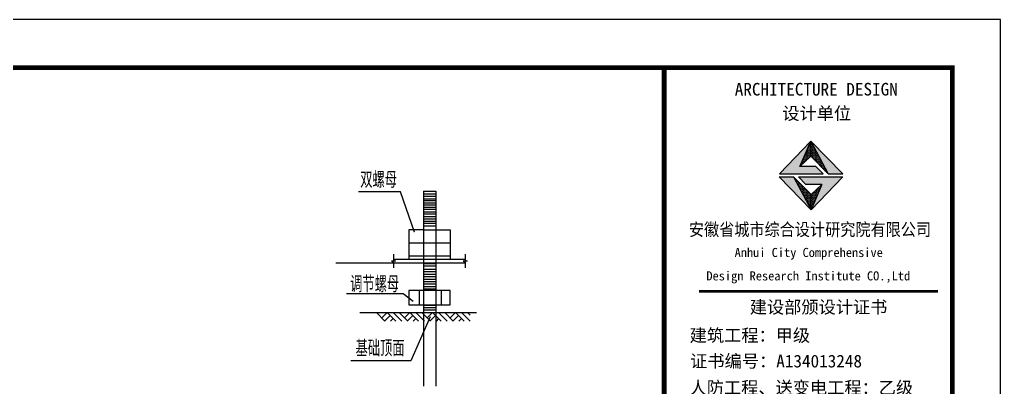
# Model space of a CAD drawing. Extents: x 32461 to 372567, y -698896 to 182569.
# Drawn here: x 155054 to 185723, y -88710 to -77228 of the extents above; entities that cross this region are included whole.
import ezdxf

# ---------------------------------------------------------------- set-up
doc = ezdxf.new("R2010")
doc.units = 0
doc.header["$LTSCALE"] = 1000
doc.header["$MEASUREMENT"] = 0
doc.layers.get('0').update_dxf_attribs({"linetype": 'CONTINUOUS'})
for name, color, linetype in [('PUB_DIM', 3, 'CONTINUOUS'), ('PUB_HATCH', 8, 'CONTINUOUS'), ('PUB_TEXT', 7, 'CONTINUOUS'), ('PUB_TITLE', 4, 'CONTINUOUS'), ('STAIR', 4, 'CONTINUOUS'), ('图框', 4, 'CONTINUOUS')]:
    doc.layers.add(name, color=color, linetype=linetype)
doc.styles.add('_HZDX', font='atssdeng.shx', dxfattribs={"width": 0.8, "bigfont": 'atssdchn.shx'})
doc.styles.add('黑体', font='simhei.ttf', dxfattribs={"width": 0.6, "height": 4.3})

msp = doc.modelspace()

# ---------------------------------------------------------------- hatches: boundary and pattern name
at = {"layer": '图框'}
for points in [[(179455.4, -81817.9), (179796.8, -81025.8), (178812.2, -82037.7), (180183.1, -82037.7), (179955.7, -81817.9)], [(180334.7, -82042), (180798.9, -82042), (179796.8, -81025.8)], [(179256.2, -82139.6), (178801, -82139.6), (179810.1, -83164.6)], [(179413.2, -82136.6), (179637, -82371.5), (180144.1, -82371.5), (179810.1, -83164.6), (180799.6, -82136.6)]]:
    msp.add_hatch(color=1, dxfattribs=at).paths.add_polyline_path(points)
h = msp.add_hatch(dxfattribs=at)
h.set_pattern_fill('DOTS', color=256, scale=450, style=0)
h.set_pattern_definition([(0, (-3239247.412, 1210548.92), (14.0625, 28.125), [0, -28.125])])
h.paths.add_polyline_path([(179810.1, -83164.6), (179810.1, -82692.2), (179256.2, -82139.6)])
h.paths.add_polyline_path([(180144.1, -82371.5), (179810.1, -82692.2), (179810.1, -83164.6)])
h.paths.add_polyline_path([(179796.8, -81025.8), (179796.8, -81491.6), (180334.7, -82042)])
h.paths.add_polyline_path([(179796.8, -81491.6), (179796.8, -81025.8), (179455.4, -81817.9)])

# ---------------------------------------------------------------- linework, layer by layer
at = {"color": 0}
for p, q in [((167682.3, -82585.9), (168073.8, -82585.9)), ((167682.3, -82585.9), (167682.3, -85249.2)), ((167682.3, -82663.3), (168073.8, -82663.3)), ((167682.3, -82740.7), (168073.8, -82740.7)), ((168073.8, -82585.9), (168073.8, -85249.2)), ((167682.3, -82818.1), (168073.8, -82818.1)), ((167682.3, -82872.7), (168073.8, -82872.7)), ((167682.3, -82950.1), (168073.8, -82950.1)), ((167682.3, -83005.6), (168073.8, -83005.6)), ((167682.3, -83083), (168073.8, -83083)), ((167682.3, -83148.4), (168073.8, -83148.4)), ((167682.3, -83225.8), (168073.8, -83225.8)), ((167682.3, -83295.9), (168073.8, -83295.9)), ((167682.3, -83373.3), (168073.8, -83373.3)), ((167682.3, -83443.5), (168073.8, -83443.5)), ((167682.3, -83520.9), (168073.8, -83520.9)), ((167682.3, -83586.3), (168073.8, -83586.3)), ((167682.3, -83663.7), (168073.8, -83663.7)), ((167682.3, -83792.1), (167228.5, -83792.1)), ((167228.5, -83792.1), (167228.5, -84704.9)), ((167682.3, -83792.1), (168073.8, -83792.1)), ((168073.8, -83792.1), (168513.7, -83792.1)), ((168513.7, -83792.1), (168513.7, -84704.9)), ((167228.5, -84202.2), (168513.7, -84202.2)), ((167228.5, -84598.6), (168513.7, -84598.6)), ((164941.7, -84824.7), (168987.4, -84824.7)), ((166740.9, -84704.9), (168987.4, -84704.9)), ((167682.3, -84838.7), (168073.8, -84838.7)), ((167682.3, -84916.1), (168073.8, -84916.1)), ((167682.3, -85017), (168073.8, -85017)), ((167682.3, -85094.4), (168073.8, -85094.4)), ((167682.3, -85171.8), (168073.8, -85171.8)), ((167682.3, -85249.2), (168073.8, -85249.2)), ((167682.3, -85249.2), (167682.3, -88675.3)), ((168073.8, -85249.2), (168073.8, -88675.3)), ((167682.3, -85326.6), (168073.8, -85326.6)), ((167682.3, -85404), (168073.8, -85404)), ((167682.3, -85481.4), (168073.8, -85481.4)), ((167682.3, -85558.8), (168073.8, -85558.8)), ((168513.7, -85689.8), (167228.5, -85689.8)), ((167547.3, -85689.8), (167547.3, -86138.2)), ((167682.3, -85636.2), (168073.8, -85636.2)), ((168234.3, -85689.8), (168234.3, -86138.2)), ((167682.3, -86139), (168073.8, -86139)), ((165688.7, -86372.7), (169337.6, -86372.7)), ((167682.3, -86216.4), (168073.8, -86216.4)), ((167682.3, -86293.8), (168073.8, -86293.8))]:
    msp.add_line(p, q, dxfattribs=at)
msp.add_lwpolyline([(167228.5, -85689.8), (167228.5, -86138.2), (167682.3, -86138.2), (168073.8, -86138.2), (168513.7, -86138.2), (168513.7, -85689.8)], dxfattribs=at)
at = {"layer": 'PUB_DIM'}
for p, q in [((166964.1, -82601.1), (165654.7, -82601.1)), ((167400.6, -83863.5), (166964.1, -82601.1)), ((167400.6, -83863.5), (167400.6, -83863.5)), ((167044.8, -85794.4), (165278, -85794.4)), ((167363.8, -86032.6), (167044.8, -85794.4)), ((167888, -86511.5), (167287.5, -87886)), ((167287.5, -87886), (165408.5, -87886))]:
    msp.add_line(p, q, dxfattribs=at)
at = {"layer": 'PUB_HATCH'}
for p, q in [((166477.6, -86641.5), (166208.9, -86372.7)), ((166544.8, -86372.7), (166376.9, -86540.7)), ((166638.9, -86466.8), (166470.9, -86634.8)), ((166813.6, -86641.5), (166544.8, -86372.7)), ((167001.7, -86641.5), (166733, -86372.7)), ((167189.8, -86641.5), (166921.1, -86372.7)), ((167257, -86372.7), (167089.1, -86540.7)), ((167351.1, -86466.8), (167183.1, -86634.8)), ((167525.8, -86641.5), (167257, -86372.7)), ((167713.9, -86641.5), (167445.2, -86372.7)), ((167902, -86641.5), (167633.3, -86372.7)), ((167969.2, -86372.7), (167801.2, -86540.7)), ((168063.3, -86466.8), (167895.3, -86634.8)), ((168238, -86641.5), (167969.2, -86372.7)), ((168426.1, -86641.5), (168157.3, -86372.7)), ((168614.2, -86641.5), (168345.5, -86372.7)), ((168681.4, -86372.7), (168513.4, -86540.7)), ((168775.5, -86466.8), (168607.5, -86634.8)), ((168950.2, -86641.5), (168681.4, -86372.7)), ((169138.3, -86641.5), (168869.5, -86372.7)), ((169138.3, -86453.4), (169057.7, -86372.7)), ((166733, -86560.9), (166652.3, -86641.5)), ((167445.2, -86560.9), (167364.5, -86641.5)), ((168157.3, -86560.9), (168076.7, -86641.5)), ((168869.5, -86560.9), (168788.9, -86641.5))]:
    msp.add_line(p, q, dxfattribs=at)
at = {"layer": 'PUB_TITLE'}
msp.add_lwpolyline([(74273.1, -140227.8), (185723.1, -140227.8), (185723.1, -77227.8), (74273.1, -77227.8)], close=True, dxfattribs=at)
at = {"layer": 'PUB_TITLE', "const_width": 150}
msp.add_lwpolyline([(78023.1, -138727.8), (184223.1, -138727.8), (184223.1, -78727.8), (78023.1, -78727.8)], close=True, dxfattribs=at)
at = {"layer": 'STAIR'}
for p, q in [((166740.9, -84554.2), (166740.9, -84736.3)), ((168987.4, -84554.2), (168987.4, -84736.3)), ((166679, -84767.2), (166740.9, -84798.2)), ((166802.9, -84767.2), (166679, -84767.2)), ((166740.9, -84736.3), (166802.9, -84767.2)), ((166740.9, -84798.2), (166740.9, -84980.3)), ((168925.5, -84767.2), (168987.4, -84798.2)), ((169049.3, -84767.2), (168925.5, -84767.2)), ((168987.4, -84736.3), (169049.3, -84767.2)), ((168987.4, -84798.2), (168987.4, -84980.3))]:
    msp.add_line(p, q, dxfattribs=at)
at = {"layer": '图框'}
for p, q in [((179455.4, -81817.9), (179796.8, -81025.8)), ((179796.8, -81025.8), (180334.7, -82042)), ((179810.1, -83164.6), (178801, -82139.6)), ((178801, -82139.6), (179256.2, -82139.6)), ((179810.1, -83164.6), (178801, -82139.6)), ((178801, -82139.6), (179256.2, -82139.6)), ((178801, -82139.6), (179256.2, -82139.6)), ((179810.1, -82692.2), (179256.2, -82139.6)), ((179413.2, -82136.6), (180799.6, -82136.6)), ((179637, -82371.5), (179413.2, -82136.6)), ((180799.6, -82136.6), (179810.1, -83164.6)), ((180144.1, -82371.5), (179637, -82371.5)), ((179810.1, -82692.2), (180144.1, -82371.5)), ((180144.1, -82371.5), (179810.1, -83164.6)), ((179810.1, -83164.6), (179810.1, -82692.2)), ((179810.1, -83164.6), (179810.1, -82692.2)), ((179810.1, -83164.6), (179810.1, -82692.2))]:
    msp.add_line(p, q, dxfattribs=at)
at = {"layer": '图框', "color": 1}
for p, q in [((179810.1, -83164.6), (178801, -82139.6)), ((179256.2, -82139.6), (179810.1, -83164.6))]:
    msp.add_line(p, q, dxfattribs=at)
at = {"layer": '图框', "color": 4, "const_width": 147.9}
msp.add_lwpolyline([(175209.2, -78727.8), (184223.1, -78727.8), (184223.1, -138727.8), (175209.2, -138727.8)], close=True, dxfattribs=at)
at = {"layer": '图框'}
for points in [[(179955.7, -81817.9), (179455.4, -81817.9), (179796.8, -81491.6), (180334.7, -82042), (180798.9, -82042), (179796.8, -81025.8), (178812.2, -82037.7), (180183.1, -82037.7), (179955.7, -81817.9)], [(179796.8, -81025.8), (179796.8, -81491.6)]]:
    msp.add_lwpolyline(points, dxfattribs=at)
at = {"layer": '图框', "color": 4, "const_width": 74.7}
msp.add_lwpolyline([(176302.3, -85711.7), (183772.3, -85711.7)], dxfattribs=at)

# ---------------------------------------------------------------- texts
at = {"layer": 'PUB_TEXT', "color": 0, "style": '_HZDX', "width": 0.8}
for s, p in [('双螺母', (165707, -82480.8)), ('调节螺母', (165390.2, -85741.1)), ('基础顶面', (165558.9, -87743.4))]:
    msp.add_text(s, height=504.03, dxfattribs=at).set_placement(p)
at = {"layer": '图框', "color": 4, "style": '黑体'}
for s, height, p in [('ARCHITECTURE DESIGN', 394.416, (177416.8, -79597.3)), ('设计单位', 394.42, (178903.8, -80352.8)), ('Anhui City Comprehensive ', 283.86, (177412.8, -84640)), (' Design Research Institute CO.,Ltd', 283.86, (176336.8, -85370.5)), ('建设部颁设计证书', 394.42, (177885.5, -86399.7)), (' 建筑工程：甲级', 394.42, (175738.6, -87283.6)), ('证书编号：A134013248', 394.416, (176023.9, -88087.3)), ('人防工程、送变电工程：乙级', 394.416, (176003.2, -88917.9))]:
    msp.add_text(s, height=height, dxfattribs=at).set_placement(p)
at = {"layer": '图框', "color": 4, "style": '黑体', "width": 0.88}
msp.add_text('安徽省城市综合设计研究院有限公司', height=394.416, dxfattribs=at).set_placement((175981.6, -83977.1))

doc.saveas('drawing.dxf')
